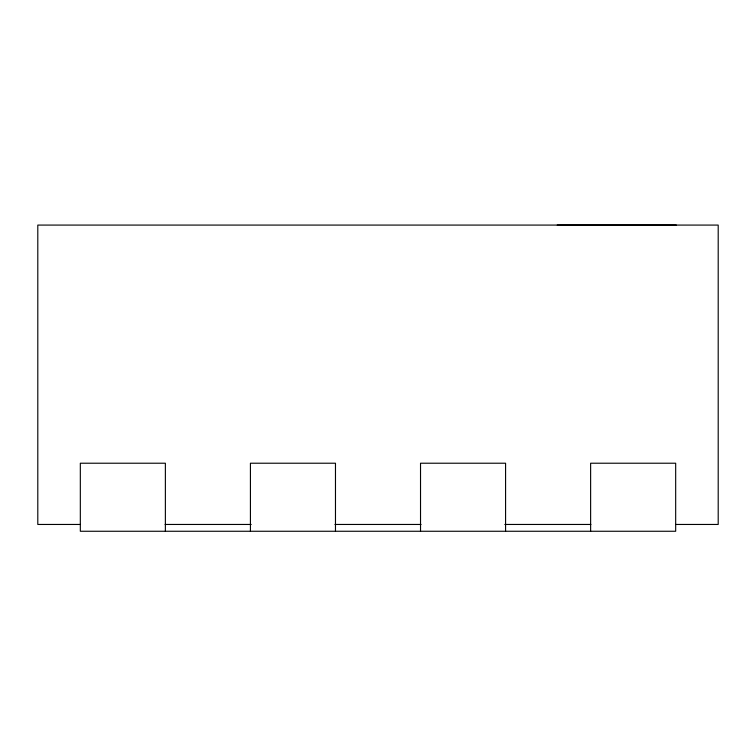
<?xml version="1.0" encoding="UTF-8"?>
<svg xmlns="http://www.w3.org/2000/svg" width="756" height="756" viewBox="0 0 756 756"><rect width="100%" height="100%" fill="white"/><g stroke="black" fill="none" stroke-linecap="round" stroke-linejoin="round"><path stroke-width="1.13" d="M80.325 524.456L37.8 524.456L37.8 225.08L718.2 225.08L718.2 524.456L675.675 524.456M165.091 524.456L251.2 524.456M334.946 524.456L421.054 524.456M504.8 524.456L590.908 524.456M676.318 225.08L557.219 225.08M590.625 531.26L590.625 463.22L675.675 463.22L675.675 531.26L80.325 531.26L80.325 463.22L165.375 463.22L165.375 531.26M505.575 531.26L505.575 463.22L420.525 463.22L420.525 531.26M335.475 531.26L335.475 463.22L250.425 463.22L250.425 531.26"/></g></svg>
